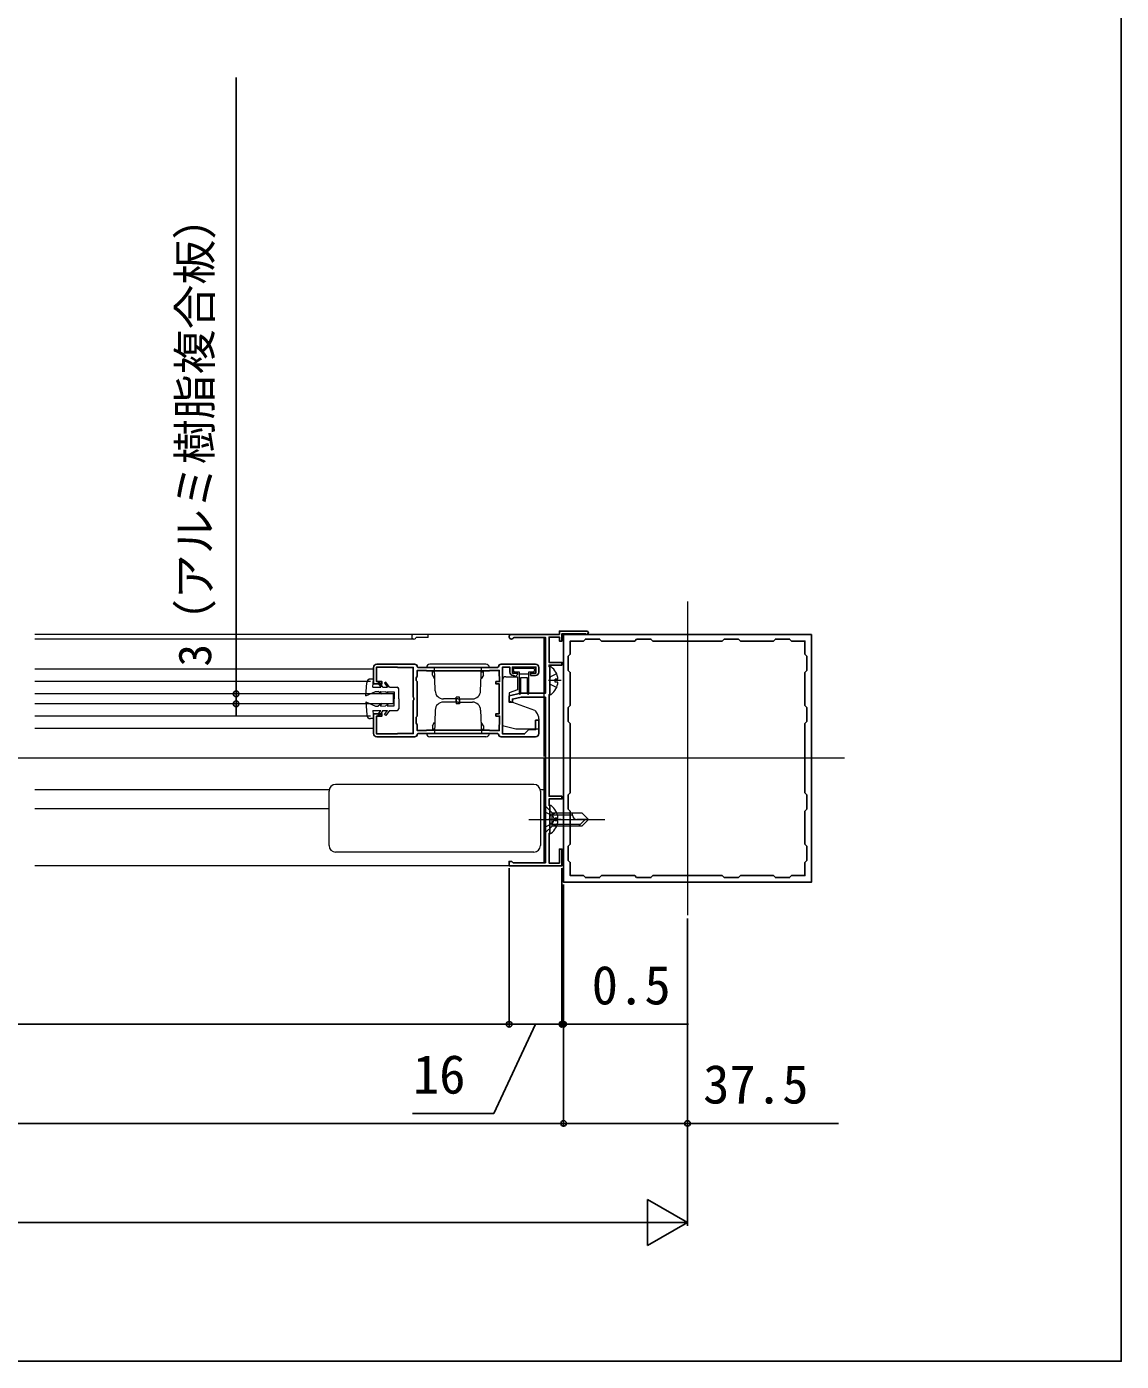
# Model space of a CAD drawing. Units: millimetres, scale not verified. Extents: x -700 to 700, y -1044 to 1037.
# Drawn here: x 368.7 to 700, y -1043.7 to -639.8 of the extents above; entities that cross this region are included whole.
import ezdxf
from ezdxf.enums import TextEntityAlignment as Align

# ---------------------------------------------------------------- set-up
doc = ezdxf.new("R2010")
doc.units = ezdxf.units.MM
doc.header["$LTSCALE"] = 6
for name, color, linetype in [('0-2_YKK_11', 7, 'Continuous'), ('0-7_YKK_D', 6, 'Continuous'), ('0-8_YKK_ZWAK', 7, 'Continuous')]:
    doc.layers.add(name, color=color, linetype=linetype)
doc.layers.add('0-4_YKK_12', color=2, linetype='Continuous', lineweight=18)
doc.layers.add('0-5_YKK_13', color=4, linetype='Continuous', lineweight=18)
doc.styles.add('ＭＳ ゴシック', font='')
doc.styles.get('ＭＳ ゴシック').set_extended_font_data('MS Gothic')

msp = doc.modelspace()

# ---------------------------------------------------------------- linework, layer by layer
at = {"layer": '0-2_YKK_11'}
for p, q in [((474.724, -832.701), (486.124, -832.701)), ((486.924, -833.501), (487.124, -833.701)), ((512.324, -832.701), (522.724, -832.701)), ((523.724, -833.701), (523.724, -835.101)), ((486.124, -854.701), (474.724, -854.701)), ((489.608, -852.751), (489.774, -852.701)), ((522.724, -854.701), (512.324, -854.701))]:
    msp.add_line(p, q, dxfattribs=at)
for points in [[(525.725, -842.7), (525.725, -892.8), (515.925, -892.8), (515.725, -892.6), (515.525, -892.4), (514.725, -892.4), (514.725, -893.7), (530.725, -893.7), (530.725, -888.7), (529.925, -888.7), (529.925, -892.9), (526.825, -892.9), (526.825, -883.9), (527.025, -883.7), (527.025, -875.7), (526.825, -875.5), (526.825, -873.5), (530.725, -873.5), (530.725, -872.7), (526.825, -872.7), (526.825, -841.9), (527.025, -841.7), (527.025, -833.7), (526.825, -833.5), (526.825, -833), (530.725, -833), (530.725, -832.2), (526.825, -832.2), (526.825, -824.5), (529.925, -824.5), (529.925, -825.7), (530.725, -825.7), (530.725, -823.5), (537.696, -823.5), (537.894, -823.575)], [(538.225, -822.7), (529.925, -822.7), (529.925, -823.7), (515.425, -823.7)], [(516.031, -824.75), (516.291, -824.6), (525.725, -824.6), (525.725, -841.5), (518.225, -841.5), (514.725, -842.3), (514.725, -844.2), (515.725, -844.2), (515.725, -843.302), (518.36, -842.7), (525.725, -842.7)], [(579.225, -825.7), (558.225, -825.7), (557.625, -825.1), (553.325, -825.1), (552.725, -825.7), (542.725, -825.7), (542.125, -825.1), (537.825, -825.1), (537.225, -825.7), (533.225, -825.7), (533.225, -829.7), (532.625, -830.3), (532.625, -834.6), (533.225, -835.2), (533.225, -845.2), (532.625, -845.8), (532.625, -850.1), (533.225, -850.7), (533.225, -871.7), (532.625, -872.3), (532.625, -876.6), (533.225, -877.2), (533.225, -887.2), (532.625, -887.8), (532.625, -892.1), (533.225, -892.7), (533.225, -896.7), (537.225, -896.7), (537.825, -897.3), (542.125, -897.3), (542.725, -896.7), (552.725, -896.7), (553.325, -897.3), (557.625, -897.3), (558.225, -896.7), (579.225, -896.7), (579.825, -897.3), (584.125, -897.3), (584.725, -896.7), (594.725, -896.7)], [(594.725, -896.7), (595.325, -897.3), (599.625, -897.3), (600.225, -896.7), (604.225, -896.7), (604.225, -892.7), (604.825, -892.1), (604.825, -887.8), (604.225, -887.2), (604.225, -877.2), (604.825, -876.6), (604.825, -872.3), (604.225, -871.7), (604.225, -850.7), (604.825, -850.1), (604.825, -845.8), (604.225, -845.2), (604.225, -835.2), (604.825, -834.6), (604.825, -830.3), (604.225, -829.7), (604.225, -825.7), (600.225, -825.7), (599.625, -825.1), (595.325, -825.1), (594.725, -825.7), (584.725, -825.7), (584.125, -825.1), (579.825, -825.1), (579.225, -825.7)], [(473.724, -853.701), (473.724, -847.701), (476.224, -847.701), (476.224, -848.401), (474.624, -848.401), (474.624, -853.801), (480.693, -853.801), (480.858, -853.751), (481.024, -853.701), (485.724, -853.701), (485.724, -843.659), (485.844, -843.476), (485.844, -842.926), (485.724, -842.743), (485.724, -833.701), (481.024, -833.701), (480.858, -833.651), (480.693, -833.601), (474.624, -833.601), (474.624, -838.001), (476.224, -838.001), (476.224, -838.701), (473.724, -838.701), (473.724, -833.701)], [(489.774, -852.701), (508.674, -852.701), (508.84, -852.751), (509.006, -852.801), (511.724, -852.801), (511.724, -851.101), (511.774, -850.935), (511.824, -850.769), (511.824, -848.401), (510.724, -848.401), (510.724, -847.701), (511.724, -847.701), (511.724, -838.701), (510.724, -838.701), (510.724, -838.001), (511.824, -838.001), (511.824, -836.633), (511.774, -836.467), (511.724, -836.301), (511.724, -834.601), (509.006, -834.601), (508.84, -834.651), (508.674, -834.701), (489.774, -834.701), (489.608, -834.651), (489.443, -834.601), (486.924, -834.601), (486.924, -836.301), (486.774, -836.561), (486.624, -836.821), (486.624, -837.701), (486.924, -838.001), (486.924, -848.401), (486.624, -848.701), (486.624, -850.581), (486.774, -850.841), (486.924, -851.101), (486.924, -852.801), (489.443, -852.801), (489.608, -852.751)], [(487.124, -833.701), (511.324, -833.701), (511.524, -833.501)], [(514.924, -835.101), (514.924, -833.601), (512.724, -833.601), (512.724, -853.801), (519.424, -853.801), (520.724, -852.501), (522.724, -852.501), (522.724, -849.701), (523.724, -849.701), (523.724, -853.701)], [(522.724, -836.101), (521.224, -836.101), (521.224, -835.401), (522.824, -835.401), (522.824, -833.601), (515.724, -833.601), (515.724, -835.401), (517.224, -835.401), (517.224, -835.801), (517.048, -836.075), (516.898, -836.225), (516.624, -836.401), (516.524, -836.401), (516.264, -836.251), (516.005, -836.101), (515.924, -836.101)], [(511.524, -853.901), (511.324, -853.701), (487.124, -853.701), (486.924, -853.901)]]:
    msp.add_lwpolyline(points, dxfattribs=at)
msp.add_lwpolyline([(606.225, -823.7), (531.225, -823.7), (531.225, -898.7), (606.225, -898.7)], close=True, dxfattribs=at)
for centre, radius, start, end in [((515.425, -824.4), 0.7, 90.00001, 330), ((538.225, -823.2), 0.5, 228.59037, 90), ((474.724, -833.701), 1, 90.00001, 179.99999), ((486.124, -833.501), 0.8, 0.00001, 89.99999), ((512.324, -833.501), 0.8, 90.00001, 179.99999), ((515.924, -835.101), 1, 180.00001, 269.99999), ((522.724, -833.701), 1, 0.00001, 89.99999), ((522.724, -835.101), 1, 270.00001, 359.99999), ((474.724, -853.701), 1, 180.00001, 269.99999), ((486.124, -853.901), 0.8, 270.00001, 359.99999), ((512.324, -853.901), 0.8, 180.00001, 269.99999), ((522.724, -853.701), 1, 270.00001, 359.99999)]:
    msp.add_arc(centre, radius, start, end, dxfattribs=at)
at = {"layer": '0-4_YKK_12'}
for p, q in [((568.725, -813.7), (568.725, -908.7)), ((525.225, -823.7), (371.225, -823.7)), ((490.225, -824.6), (490.225, -823.7)), ((485.925, -825.1), (371.225, -825.1)), ((490.225, -824.6), (486.791, -824.6)), ((525.225, -824.6), (525.225, -842.7)), ((473.724, -834.201), (371.225, -834.201)), ((472.799, -838.001), (371.225, -838.001)), ((479.728, -841.701), (371.225, -841.701)), ((479.728, -844.701), (479.728, -841.701)), ((525.225, -842.7), (525.225, -860.7)), ((479.728, -844.701), (371.225, -844.701)), ((472.799, -848.401), (371.225, -848.401)), ((473.724, -852.201), (371.225, -852.201)), ((616.225, -861.2), (-616.225, -861.2)), ((460.266, -870.696), (371.225, -870.696)), ((525.225, -870.696), (524.184, -870.696)), ((460.225, -876.5), (371.225, -876.5)), ((525.225, -893.7), (371.225, -893.7))]:
    msp.add_line(p, q, dxfattribs=at)
msp.add_lwpolyline([(525.225, -861.4), (525.225, -877.7), (525.225, -892.8)], dxfattribs=at)
for centre, radius, end in [((485.925, -824.4), 0.7, 330), ((486.791, -824.9), 0.3, 150)]:
    msp.add_arc(centre, radius, 90, end, dxfattribs=at)
at = {"layer": '0-5_YKK_13'}
for p, q in [((508.724, -833.701), (489.724, -833.701)), ((507.724, -832.701), (490.724, -832.701)), ((491.524, -835.999), (491.524, -835.001)), ((492.106, -835.001), (491.524, -835.001)), ((491.524, -835.999), (492.174, -837.125)), ((492.343, -840.788), (492.096, -833.701)), ((506.105, -840.788), (506.353, -833.701)), ((506.924, -835.999), (506.274, -837.125)), ((506.342, -835.001), (506.924, -835.001)), ((506.924, -835.999), (506.924, -835.001)), ((516.024, -834.601), (516.024, -834.301)), ((516.424, -833.901), (522.024, -833.901)), ((516.424, -835.001), (517.724, -835.001)), ((517.724, -835.001), (517.724, -841.551)), ((520.724, -835.701), (517.724, -835.701)), ((520.724, -841.529), (520.724, -835.001)), ((520.724, -835.001), (522.024, -835.001)), ((522.424, -834.301), (522.424, -834.601)), ((527.025, -841.676), (527.025, -833.724)), ((529.102, -835.625), (527.237, -836.555)), ((471.324, -842.301), (471.628, -838.31)), ((473.724, -837.201), (472.824, -837.201)), ((473.524, -839.701), (473.724, -837.201)), ((473.524, -839.701), (475.922, -839.701)), ((476.524, -839.701), (477.911, -839.701)), ((478.526, -839.701), (480.824, -839.701)), ((512.724, -851.329), (512.724, -837.501)), ((513.724, -836.501), (517.224, -836.501)), ((517.224, -836.501), (517.224, -840.491)), ((518.224, -836.701), (520.224, -836.701)), ((518.224, -841.567), (518.224, -836.701)), ((520.224, -836.701), (520.224, -841.551)), ((530.525, -837.7), (526.625, -837.7)), ((527.237, -836.555), (527.025, -836.953)), ((529.508, -837.275), (528.625, -837.275)), ((471.324, -842.301), (474.324, -841.001)), ((471.324, -844.101), (474.324, -845.401)), ((471.324, -844.101), (471.628, -848.092)), ((474.324, -841.001), (475.124, -841.016)), ((476.124, -841.801), (475.124, -841.016)), ((476.124, -841.801), (475.824, -841.028)), ((475.824, -841.028), (477.324, -841.055)), ((478.024, -841.501), (477.324, -841.055)), ((479.924, -841.101), (479.924, -843.201)), ((479.924, -845.301), (479.924, -843.201)), ((481.324, -843.201), (481.324, -840.201)), ((481.324, -843.201), (481.324, -846.201)), ((499.224, -843.201), (494.842, -843.201)), ((499.724, -842.701), (498.724, -842.701)), ((498.724, -844.201), (498.724, -842.701)), ((498.724, -843.201), (498.724, -844.701)), ((499.224, -843.201), (503.607, -843.201)), ((499.724, -844.201), (499.724, -842.701)), ((499.724, -843.201), (499.724, -844.701)), ((522.524, -846.74), (514.724, -843.901)), ((473.524, -846.701), (473.724, -849.201)), ((473.524, -846.701), (475.922, -846.701)), ((474.324, -845.401), (475.124, -845.387)), ((476.124, -844.601), (475.124, -845.387)), ((476.124, -844.601), (475.824, -845.375)), ((475.824, -845.375), (477.324, -845.348)), ((476.524, -846.701), (477.911, -846.701)), ((478.024, -844.901), (477.324, -845.348)), ((478.526, -846.701), (477.426, -848.201)), ((478.526, -846.701), (480.824, -846.701)), ((492.343, -846.614), (492.096, -853.701)), ((499.224, -844.201), (494.842, -844.201)), ((499.724, -844.701), (498.724, -844.701)), ((499.224, -844.201), (503.607, -844.201)), ((506.105, -846.614), (506.353, -853.701)), ((522.524, -846.74), (523.022, -847.334)), ((473.724, -849.201), (472.824, -849.201)), ((491.524, -851.403), (492.174, -850.277)), ((491.524, -851.403), (491.524, -852.401)), ((506.924, -851.403), (506.274, -850.277)), ((506.924, -851.403), (506.924, -852.401)), ((523.724, -849.262), (523.724, -852.401)), ((508.724, -853.701), (489.724, -853.701)), ((507.724, -854.701), (490.724, -854.701)), ((492.106, -852.401), (491.524, -852.401)), ((506.342, -852.401), (506.924, -852.401)), ((460.225, -887.6), (460.225, -871.1)), ((522.225, -869.1), (462.225, -869.1)), ((524.225, -871.099), (524.225, -871.1)), ((524.225, -871.1), (524.225, -887.6)), ((525.725, -883.7), (525.725, -875.7)), ((525.725, -875.7), (527.725, -877.7)), ((527.025, -883.676), (527.025, -875.724)), ((520.725, -879.7), (543.725, -879.7)), ((530.525, -879.7), (526.625, -879.7)), ((527.237, -878.555), (527.025, -878.953)), ((529.102, -877.625), (527.237, -878.555)), ((527.725, -878.3), (533.925, -878.3)), ((529.508, -879.275), (528.625, -879.275)), ((533.925, -878.367), (533.925, -877.7)), ((538.725, -879.7), (535.258, -879.7)), ((535.725, -881.7), (537.725, -879.7)), ((536.725, -877.7), (538.725, -879.7)), ((536.725, -881.7), (538.725, -879.7)), ((527.725, -881.1), (536.325, -881.1)), ((536.725, -881.7), (527.725, -881.7)), ((524.225, -887.6), (524.225, -887.602)), ((522.225, -889.6), (462.225, -889.6))]:
    msp.add_line(p, q, dxfattribs=at)
for points in [[(476.524, -839.701), (475.446, -838.051), (475.024, -838.327), (475.922, -839.701)], [(478.526, -839.701), (477.426, -838.201), (477.026, -838.495), (477.911, -839.701)], [(529.102, -839.775), (527.237, -838.845), (527.025, -838.447)], [(529.508, -838.125), (528.625, -838.125), (528.625, -837.275)], [(478.024, -841.501), (477.824, -841.064), (479.924, -841.101)], [(517.224, -840.491), (514.724, -841.401), (514.724, -843.901)], [(476.524, -846.701), (475.446, -848.351), (475.024, -848.076), (475.922, -846.701)], [(477.426, -848.201), (477.026, -847.908), (477.911, -846.701)], [(478.024, -844.901), (477.824, -845.339), (479.924, -845.301)], [(523.724, -852.401), (516.724, -852.401), (512.724, -851.329)], [(525.725, -877.5), (527.878, -878.55), (528.489, -879.7)], [(525.725, -883.7), (527.725, -881.7), (527.725, -877.7)], [(525.725, -881.9), (527.878, -880.85), (528.489, -879.7)], [(529.102, -881.775), (527.237, -880.845), (527.025, -880.447)], [(527.725, -881.7), (527.725, -877.7), (536.725, -877.7)], [(529.508, -880.125), (528.625, -880.125), (528.625, -879.275)]]:
    msp.add_lwpolyline(points, dxfattribs=at)
for centre, radius, start, end in [((490.724, -833.701), 1, 90, 180), ((507.724, -833.701), 1, 0, 90), ((516.424, -834.301), 0.4, 90, 180.00218), ((516.424, -834.601), 0.4, 180.00218, 270), ((522.024, -834.301), 0.4, 0, 90), ((522.024, -834.601), 0.4, 270, 0), ((527.299, -833.724), 0.274, 52.28591, 180), ((524.225, -837.7), 5.3, 4.59941, 52.28591), ((472.824, -838.401), 1.2, 89.99964, 175.65153), ((480.824, -840.201), 0.5, 359.99964, 89.99964), ((513.724, -837.501), 1, 90, 180), ((524.225, -837.7), 5.3, 307.71409, 355.40059), ((494.842, -840.701), 2.5, 182, 270), ((503.607, -840.701), 2.5, 270, 358), ((517.975, -841.551), 0.25, 180, 359.9965), ((520.475, -841.551), 0.251, 180, 359.9965), ((527.299, -841.676), 0.274, 180, 307.71409), ((472.824, -848.001), 1.2, 184.34776, 269.99964), ((480.824, -846.201), 0.5, 269.99964, 359.99964), ((494.842, -846.701), 2.5, 90, 178), ((503.607, -846.701), 2.5, 2, 90), ((520.724, -849.262), 3, 0, 40), ((490.724, -853.701), 1, 180, 270), ((507.724, -853.701), 1, 270, 0), ((462.225, -871.1), 2, 90.03489, 179.96511), ((522.225, -871.1), 2, 0.03489, 89.96511), ((527.299, -875.724), 0.274, 52.28591, 180), ((524.225, -879.7), 5.3, 4.59941, 52.28591), ((524.225, -879.7), 5.3, 307.71409, 355.40059), ((535.258, -878.367), 1.333, 180, 270), ((527.299, -883.676), 0.274, 180, 307.71409), ((462.225, -887.6), 2, 180.03489, 269.96511), ((522.225, -887.6), 2, 270.03489, 359.96511)]:
    msp.add_arc(centre, radius, start, end, dxfattribs=at)
at = {"layer": '0-7_YKK_D'}
for p, q in [((432.078, -841.701), (432.078, -655.187)), ((432.078, -844.701), (432.078, -841.701)), ((432.078, -844.701), (432.078, -848.101)), ((514.725, -894.4), (514.725, -942.7)), ((514.725, -894.4), (514.725, -942.7)), ((530.725, -894.4), (530.725, -942.7)), ((530.725, -894.4), (530.725, -942.7)), ((531.225, -899.4), (531.225, -972.7)), ((531.225, -899.4), (531.225, -972.7)), ((531.225, -899.4), (531.225, -942.7)), ((568.725, -909.7), (568.725, -972.7)), ((568.725, -909.7), (568.725, -1002.7)), ((-514.725, -941.7), (514.725, -941.7)), ((530.725, -941.7), (514.725, -941.7)), ((530.725, -941.7), (527.325, -941.7)), ((530.725, -941.7), (531.225, -941.7)), ((531.225, -941.7), (569.025, -941.7)), ((-531.225, -971.7), (531.225, -971.7)), ((568.725, -1001.7), (556.601, -994.7)), ((556.601, -994.7), (556.601, -1008.7)), ((-554.725, -1001.7), (554.725, -1001.7)), ((568.725, -1001.7), (544.476, -1001.7)), ((568.725, -1001.7), (556.601, -1008.7))]:
    msp.add_line(p, q, dxfattribs=at)
for points in [[(522.725, -941.7), (510.078, -968.7), (485.532, -968.7)], [(531.225, -971.7), (568.725, -971.7), (614.398, -971.7)]]:
    msp.add_lwpolyline(points, dxfattribs=at)
for centre in [(432.078, -841.701), (432.078, -844.701), (514.725, -941.7), (514.725, -941.7), (530.725, -941.7), (530.725, -941.7), (531.225, -941.7), (531.225, -971.7), (531.225, -971.7), (568.725, -971.7)]:
    msp.add_circle(centre, 0.85, dxfattribs=at)
at = {"layer": '0-8_YKK_ZWAK'}
msp.add_lwpolyline([(-700, -1043.7), (700, -1043.7), (700, 996.3)], dxfattribs=at)

# ---------------------------------------------------------------- texts
at = {"layer": '0-7_YKK_D', "style": 'ＭＳ ゴシック'}
msp.add_text('3（アルミ樹脂複合板）', height=9.971, rotation=90, dxfattribs=at).set_placement((427.569, -833.405), align=Align.BOTTOM_LEFT)
for s, p in [('0.5', (539.707, -939.2)), ('16', (485.578, -966.2)), ('37.5', (573.443, -969.2))]:
    msp.add_text(s, height=11.73, dxfattribs=at).set_placement(p, align=Align.BOTTOM_LEFT)

doc.saveas('drawing.dxf')
